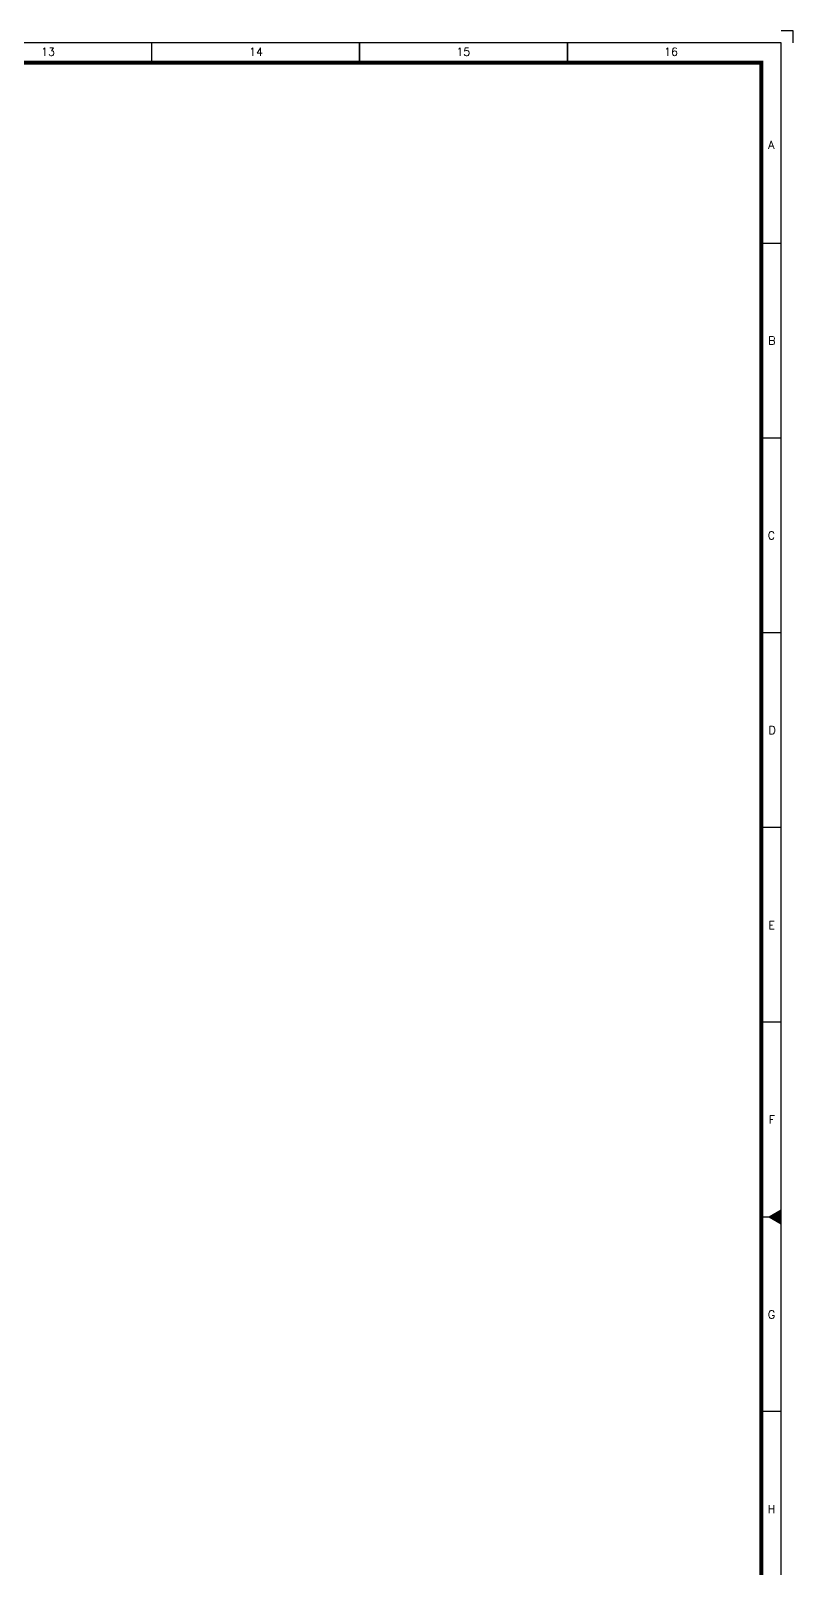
# Model space of a CAD drawing. Header units: millimetres. Extents: x -66 to 3621, y -1 to 3307.
# Drawn here: x 649.5 to 840, y 2923 to 3307.3 of the extents above; entities that cross this region are included whole.
import ezdxf
from ezdxf.enums import TextEntityAlignment as Align

# ---------------------------------------------------------------- set-up
doc = ezdxf.new("R2010")
doc.units = ezdxf.units.MM
doc.layers.add('BORDER', color=6, linetype='Continuous')
doc.styles.add('ROMANS', font='romans.shx', dxfattribs={"width": 0.8})

# ---------------------------------------------------------------- blocks, each defined once
blk = doc.blocks.new('A1B')
at = {"layer": 'BORDER', "color": 1}
for p, q in [((679.69, 590), (679.69, 585)), ((731.63, 590), (731.63, 585)), ((731.63, 585), (731.63, 590)), ((731.63, 590), (731.63, 585)), ((783.56, 590), (783.56, 585)), ((783.56, 585), (783.56, 590)), ((837, 539.83), (832, 539.83)), ((837, 491.17), (832, 491.17)), ((837, 442.5), (832, 442.5)), ((837, 393.84), (832, 393.84)), ((837, 345.17), (832, 345.17)), ((837, 247.84), (832, 247.84))]:
    blk.add_line(p, q, dxfattribs=at)
at = {"layer": 'BORDER'}
for p, q in [((832, 296.5), (837, 296.5)), ((834, 296.5), (837, 298.23)), ((834, 296.5), (837, 294.77))]:
    blk.add_line(p, q, dxfattribs=at)
at = {"layer": 'BORDER', "color": 1}
blk.add_lwpolyline([(840, 590), (840, 593), (837, 593)], dxfattribs=at)
at = {"layer": 'BORDER'}
blk.add_lwpolyline([(837, 3), (837, 590), (3, 590), (3, 3)], close=True, dxfattribs=at)
at = {"layer": 'BORDER', "const_width": 1}
blk.add_lwpolyline([(8, 8), (832, 8), (832, 585), (8, 585)], close=True, dxfattribs=at)
at = {"layer": 'BORDER'}
blk.add_solid([(837, 298.23), (837, 294.77), (834, 296.5)], dxfattribs=at)
at = {"layer": 'BORDER', "color": 1, "style": 'ROMANS'}
for s, p in [('13', (653.79, 586.75)), ('14', (705.77, 586.75)), ('15', (757.56, 586.75)), ('16', (809.48, 586.75)), ('A', (834.52, 563.52)), ('B', (834.65, 514.55)), ('C', (834.51, 465.84)), ('D', (834.75, 417.17)), ('E', (834.61, 368.4)), ('F', (834.66, 319.81)), ('G', (834.56, 271.07)), ('H', (834.57, 222.46))]:
    blk.add_text(s, height=2, dxfattribs=at).set_placement(p, align=Align.CENTER)

msp = doc.modelspace()

# ---------------------------------------------------------------- block references
msp.add_blockref('A1B', (0, 2714.33669))

doc.saveas('drawing.dxf')
